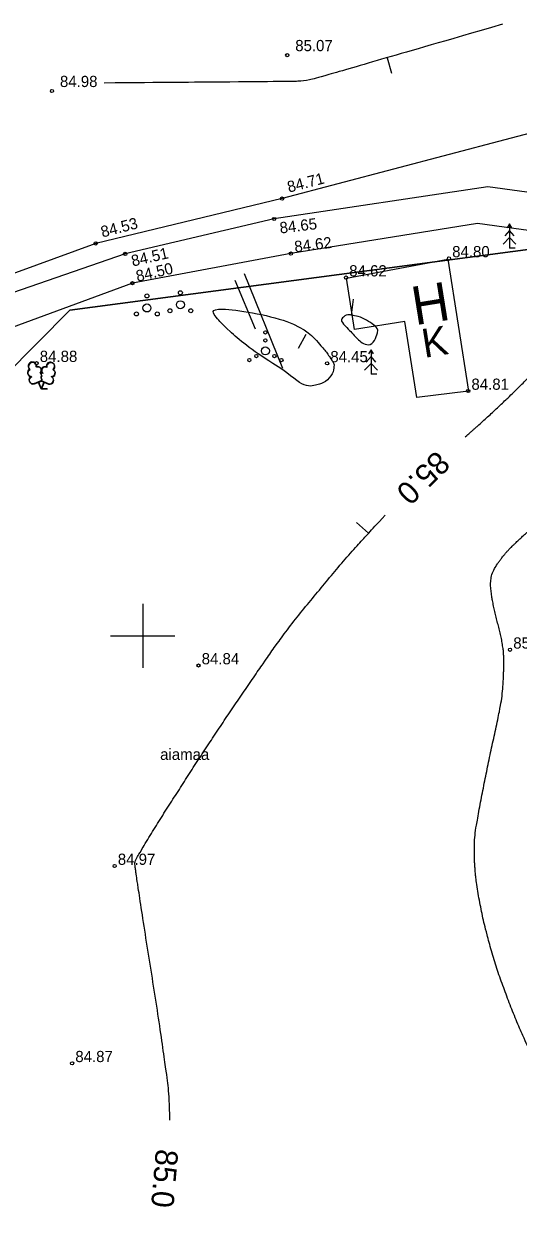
# Model space of a CAD drawing. Extents: x 626970 to 711203, y 6576457 to 6589739.
# Drawn here: x 630242.6 to 630273.4, y 6579413.8 to 6579488.2 of the extents above; entities that cross this region are included whole.
import ezdxf

# ---------------------------------------------------------------- set-up
doc = ezdxf.new("R2010")
doc.units = 0
for name, color, linetype in [('HALJASTUS', 7, 'Continuous'), ('HOONE', 7, 'Continuous'), ('HORISONTAAL-EH2000', 7, 'Continuous'), ('KORGUS-EH2000', 7, 'Continuous'), ('PIIR', 7, 'Continuous'), ('PUU', 7, 'Continuous'), ('TEE', 7, 'Continuous'), ('VORK', 7, 'Continuous')]:
    doc.layers.add(name, color=color, linetype=linetype)

# ---------------------------------------------------------------- blocks, each defined once
blk = doc.blocks.new('RING02_1')
at = {"layer": 'KORGUS-EH2000'}
blk.add_circle((0, 0), 0.2, dxfattribs=at)
blk = doc.blocks.new('RING02_2')
at = {"layer": 'KORGUS-EH2000'}
blk.add_circle((0, 0), 0.2, dxfattribs=at)
blk = doc.blocks.new('KUUSK1_1')
at = {"layer": 'PUU'}
for p, q in [((0, 3), (-0.3, 2.5)), ((0.3, 2.5), (0, 3)), ((0, 3), (0, 0)), ((0, 2.2), (-0.6, 1.5)), ((0.6, 1.5), (0, 2.2)), ((0, 1.3), (-0.8, 0.5)), ((0.8, 0.5), (0, 1.3)), ((0.72, 0), (0, 0))]:
    blk.add_line(p, q, dxfattribs=at)
blk = doc.blocks.new('LEHTP2')
at = {"layer": 'PUU'}
for p, q in [((-0.88, 0.67), (0.01, 1.02)), ((0, 0), (-0.35, 0.88)), ((0, 0), (0.36, 0.88)), ((0.76, 0), (0, 0)), ((0.01, 1.02), (0.89, 0.66))]:
    blk.add_line(p, q, dxfattribs=at)
blk.add_lwpolyline([(0.01, 2.01), (-0.03, 1.86), (-0.03, 1.82), (-0.01, 1.76), (0.03, 1.69), (0.04, 1.65), (0.01, 1.58), (-0.04, 1.48), (-0.05, 1.43), (-0.04, 1.4), (-0.02, 1.34), (0.05, 1.22), (0.06, 1.18), (0.05, 1.14), (0.02, 1.07), (0.01, 1.02)], dxfattribs=at)
for centre, radius, start, end in [((-1.11, 2.83), 0.512, 111.5027, 232.5173), ((-1.11, 2.83), 0.512, 350.4856, 111.5002), ((1.16, 2.81), 0.512, 67.6168, 188.6314), ((1.16, 2.81), 0.512, 306.5997, 67.6143), ((-1.26, 2.01), 0.448, 111.4304, 274.4987), ((-1.05, 1.12), 0.475, 111.5014, 291.5004), ((-0.44, 2.33), 0.448, 308.5041, 111.5725), ((0.01, 1.53), 0.475, 66.7655, 111.5015), ((0.48, 2.32), 0.45, 67.7016, 230.5126), ((1.07, 1.1), 0.475, 247.6166, 67.6155), ((1.29, 1.99), 0.448, 264.6183, 67.6866)]:
    blk.add_arc(centre, radius, start, end, dxfattribs=at)
blk = doc.blocks.new('RING02_6')
at = {"layer": 'KORGUS-EH2000'}
blk.add_circle((0, 0), 0.2, dxfattribs=at)
blk = doc.blocks.new('VQSA')
at = {"layer": 'HALJASTUS'}
for centre, radius in [((0, 2.3), 0.2), ((0, 1.3), 0.2), ((0, 0), 0.5), ((-2, -1.15), 0.2), ((-1.13, -0.65), 0.2), ((1.13, -0.65), 0.2), ((2, -1.15), 0.2)]:
    blk.add_circle(centre, radius, dxfattribs=at)
blk = doc.blocks.new('PQQSAS_1')
at = {"layer": 'PUU'}
for centre, radius in [((0, 1.5), 0.25), ((0, 0), 0.5), ((-1.3, -0.75), 0.25), ((1.3, -0.75), 0.25)]:
    blk.add_circle(centre, radius, dxfattribs=at)
blk = doc.blocks.new('VKORIS')
at = {"layer": 'VORK'}
for p, q in [((0, 4), (0, -4)), ((-4, 0), (4, 0))]:
    blk.add_line(p, q, dxfattribs=at)

msp = doc.modelspace()

# ---------------------------------------------------------------- linework, layer by layer
at = {"layer": 'HALJASTUS'}
for points in [[(630279.548, 6579482.794), (630258.703, 6579477.305), (630247.069, 6579474.503), (630240.737, 6579472.181), (630233.849, 6579468.213), (630225.227, 6579459.017), (630213.121, 6579442.466), (630209.606, 6579423.511), (630205.324, 6579399.589), (630201.065, 6579382.141), (630200.112, 6579358.195), (630205.179, 6579338.691), (630210.927, 6579315.489), (630214.974, 6579297.915), (630218.236, 6579288.838)], [(630256.341, 6579472.619), (630258.722, 6579466.711)], [(630255.76, 6579472.205), (630257.028, 6579469.17)]]:
    msp.add_lwpolyline(points, dxfattribs=at)
at = {"layer": 'HOONE'}
msp.add_lwpolyline([(630263.219, 6579469.14), (630262.712, 6579472.338), (630269.049, 6579473.528), (630270.332, 6579465.284), (630267.103, 6579464.881), (630266.364, 6579469.629), (630263.219, 6579469.14)], dxfattribs=at)
at = {"layer": 'HORISONTAAL-EH2000'}
for p, q in [((630265.257, 6579486.099), (630265.536, 6579485.139)), ((630263.031, 6579470.028), (630263.165, 6579471.019)), ((630260.193, 6579468.809), (630259.707, 6579467.935)), ((630264.092, 6579456.407), (630263.352, 6579457.079))]:
    msp.add_line(p, q, dxfattribs=at)
for points in [[(630272.46, 6579488.19), (630268.674, 6579487.091), (630264.888, 6579485.992), (630261.102, 6579484.892), (630260.411, 6579484.692), (630259.681, 6579484.617), (630258.961, 6579484.611), (630255.174, 6579484.581), (630251.387, 6579484.55), (630247.6, 6579484.52)], [(630258.126, 6579467.014), (630259.05, 6579466.452), (630260.037, 6579465.438), (630260.95, 6579465.694), (630261.395, 6579465.819), (630261.915, 6579466.389), (630261.944, 6579466.845), (630261.953, 6579466.994), (630261.833, 6579467.152), (630261.742, 6579467.299), (630261.564, 6579467.587), (630261.365, 6579467.837), (630261.159, 6579468.076), (630259.723, 6579469.74), (630253.913, 6579470.707), (630254.635, 6579469.845), (630255.116, 6579469.272), (630256.793, 6579467.824), (630258.126, 6579467.014)], [(630270.127, 6579462.429), (630270.27, 6579462.551), (630270.412, 6579462.673), (630270.555, 6579462.795), (630270.698, 6579462.918), (630270.838, 6579463.043), (630270.977, 6579463.169), (630271.604, 6579463.736), (630272.221, 6579464.315), (630272.832, 6579464.9), (630273.137, 6579465.193), (630273.438, 6579465.49), (630273.738, 6579465.788), (630274.04, 6579466.086), (630274.337, 6579466.387), (630274.628, 6579466.696), (630274.954, 6579467.041), (630275.253, 6579467.411), (630275.536, 6579467.793), (630275.609, 6579467.891), (630275.681, 6579467.991), (630275.75, 6579468.092), (630275.819, 6579468.194), (630275.888, 6579468.295), (630275.956, 6579468.397), (630276.025, 6579468.499), (630276.093, 6579468.601), (630276.161, 6579468.703), (630276.23, 6579468.804), (630276.301, 6579468.904), (630276.373, 6579469.004), (630276.644, 6579469.384), (630276.937, 6579469.742), (630277.256, 6579470.087), (630277.404, 6579470.247), (630277.568, 6579470.391), (630277.752, 6579470.505), (630277.842, 6579470.56), (630277.931, 6579470.615), (630278.021, 6579470.669), (630278.067, 6579470.698), (630278.114, 6579470.726), (630278.161, 6579470.755), (630278.184, 6579470.768), (630278.208, 6579470.778), (630278.232, 6579470.787), (630278.244, 6579470.792), (630278.256, 6579470.794), (630278.268, 6579470.797), (630278.28, 6579470.799), (630278.293, 6579470.802), (630278.305, 6579470.799), (630278.313, 6579470.797), (630278.321, 6579470.792), (630278.33, 6579470.79), (630278.673, 6579470.696), (630279.016, 6579470.601), (630279.359, 6579470.507), (630280.282, 6579470.254), (630281.206, 6579470.003), (630282.13, 6579469.75), (630282.142, 6579469.747), (630282.153, 6579469.741), (630282.165, 6579469.738), (630282.187, 6579469.732), (630282.209, 6579469.729), (630282.231, 6579469.729), (630282.255, 6579469.728), (630282.278, 6579469.731), (630282.301, 6579469.731), (630282.323, 6579469.731), (630282.346, 6579469.731), (630282.368, 6579469.728), (630282.389, 6579469.725), (630282.409, 6579469.716), (630282.425, 6579469.703), (630283.814, 6579468.565), (630285.202, 6579467.428), (630286.59, 6579466.29)], [(630264.096, 6579468.179), (630263.794, 6579468.176), (630263.355, 6579468.583), (630263.047, 6579468.924), (630262.778, 6579469.221), (630262.285, 6579469.689), (630262.557, 6579469.93), (630262.686, 6579470.044), (630262.913, 6579470.052), (630263.08, 6579470.02), (630263.577, 6579469.924), (630264.129, 6579469.643), (630264.51, 6579469.34), (630264.807, 6579469.104), (630264.385, 6579468.181), (630264.096, 6579468.179)], [(630251.696, 6579419.766), (630251.681, 6579420.807), (630251.608, 6579421.848), (630251.461, 6579422.88), (630250.891, 6579426.891), (630250.237, 6579430.879), (630249.632, 6579434.879), (630249.597, 6579435.113), (630249.561, 6579435.347), (630249.532, 6579435.58), (630249.492, 6579435.901), (630249.676, 6579436.221), (630249.845, 6579436.502), (630250.467, 6579437.538), (630251.087, 6579438.543), (630251.733, 6579439.549), (630252.368, 6579440.539), (630252.997, 6579441.534), (630253.642, 6579442.519), (630254.284, 6579443.498), (630254.932, 6579444.473), (630255.586, 6579445.444), (630256.242, 6579446.42), (630256.908, 6579447.388), (630257.574, 6579448.356), (630257.854, 6579448.764), (630258.14, 6579449.167), (630258.432, 6579449.566), (630259.225, 6579450.65), (630260.063, 6579451.697), (630260.919, 6579452.732), (630261.774, 6579453.765), (630262.636, 6579454.791), (630263.534, 6579455.787), (630264.062, 6579456.372), (630264.591, 6579456.955), (630265.13, 6579457.53)], [(630275.691, 6579420.899), (630275.645, 6579421), (630275.598, 6579421.101), (630275.55, 6579421.202), (630275.447, 6579421.423), (630275.309, 6579421.626), (630275.202, 6579421.844), (630274.949, 6579422.36), (630274.704, 6579422.879), (630274.464, 6579423.401), (630274.225, 6579423.922), (630273.99, 6579424.445), (630273.76, 6579424.971), (630273.299, 6579426.024), (630272.877, 6579427.091), (630272.481, 6579428.171), (630272.089, 6579429.238), (630271.763, 6579430.323), (630271.475, 6579431.423), (630271.331, 6579431.971), (630271.207, 6579432.522), (630271.097, 6579433.078), (630270.987, 6579433.635), (630270.89, 6579434.192), (630270.815, 6579434.755), (630270.776, 6579435.048), (630270.752, 6579435.341), (630270.731, 6579435.636), (630270.71, 6579435.932), (630270.699, 6579436.228), (630270.702, 6579436.524), (630270.708, 6579437.113), (630270.747, 6579437.703), (630270.85, 6579438.288), (630271.059, 6579439.476), (630271.291, 6579440.647), (630271.53, 6579441.824), (630271.77, 6579443.006), (630272.048, 6579444.178), (630272.281, 6579445.364), (630272.395, 6579445.949), (630272.462, 6579446.54), (630272.502, 6579447.134), (630272.522, 6579447.43), (630272.531, 6579447.726), (630272.534, 6579448.022), (630272.538, 6579448.318), (630272.537, 6579448.613), (630272.526, 6579448.909), (630272.523, 6579448.976), (630272.517, 6579449.042), (630272.507, 6579449.109), (630272.456, 6579449.47), (630272.395, 6579449.827), (630272.312, 6579450.182), (630272.229, 6579450.539), (630272.129, 6579450.892), (630272.045, 6579451.248), (630271.961, 6579451.601), (630271.883, 6579451.953), (630271.813, 6579452.309), (630271.778, 6579452.484), (630271.764, 6579452.662), (630271.744, 6579452.838), (630271.724, 6579453.013), (630271.711, 6579453.191), (630271.724, 6579453.366), (630271.752, 6579453.749), (630271.907, 6579454.119), (630272.116, 6579454.45), (630272.175, 6579454.542), (630272.234, 6579454.628), (630272.298, 6579454.714), (630272.36, 6579454.798), (630272.421, 6579454.883), (630272.487, 6579454.964), (630272.617, 6579455.125), (630272.755, 6579455.28), (630272.898, 6579455.43), (630273.011, 6579455.548), (630273.127, 6579455.661), (630273.244, 6579455.774), (630273.476, 6579456.001), (630273.715, 6579456.217), (630273.961, 6579456.432), (630274.078, 6579456.534), (630274.208, 6579456.613), (630274.355, 6579456.679), (630274.496, 6579456.742), (630274.641, 6579456.78), (630274.79, 6579456.784), (630275.289, 6579456.797), (630275.79, 6579456.794), (630276.288, 6579456.757), (630276.788, 6579456.718), (630277.288, 6579456.684), (630277.787, 6579456.637), (630278.287, 6579456.59), (630278.787, 6579456.536), (630279.287, 6579456.493), (630279.319, 6579456.491), (630279.351, 6579456.488), (630279.383, 6579456.485)]]:
    msp.add_open_spline(points, degree=3, dxfattribs=at)
at = {"layer": 'PIIR'}
for points in [[(630295.184, 6579566.686), (630294.78, 6579476.87), (630245.45, 6579470.33), (630218.84, 6579443.46), (630172.767, 6579435.242)], [(630212.74, 6579275.75), (630218.84, 6579443.46), (630245.45, 6579470.33), (630294.78, 6579476.87), (630295.28, 6579435.2), (630292.39, 6579378.96), (630291.89, 6579331.35), (630291.39, 6579301.62)]]:
    msp.add_lwpolyline(points, dxfattribs=at)
at = {"layer": 'TEE'}
for points in [[(630299.581, 6579481.794), (630299.713, 6579463.464), (630300.434, 6579451.568), (630300.331, 6579444.528), (630299.827, 6579438.898), (630298.009, 6579440.674), (630295.812, 6579442.751), (630292.142, 6579450.538), (630291.185, 6579459.005), (630288.655, 6579467.311), (630283.706, 6579474.259), (630279.902, 6579476.895), (630271.552, 6579478.029), (630258.205, 6579476.032), (630248.913, 6579473.849), (630240.23, 6579470.866)], [(630300.097, 6579401.324), (630300.253, 6579408.367), (630300.503, 6579417.663), (630299.409, 6579428.695), (630298.263, 6579435.084), (630296.891, 6579437.593), (630294.698, 6579440.358), (630290.314, 6579448.485), (630289.483, 6579453.512), (630288.59, 6579459.109), (630286.59, 6579466.287), (630282.575, 6579472.745), (630279.677, 6579474.548), (630270.898, 6579475.745), (630259.251, 6579473.871), (630249.36, 6579472.022), (630241.041, 6579468.966)]]:
    msp.add_lwpolyline(points, dxfattribs=at)

# ---------------------------------------------------------------- block references
at = {"layer": 'HALJASTUS', "xscale": 0.5, "yscale": 0.5}
msp.add_blockref('VQSA', (630257.659, 6579467.795), dxfattribs=at)
at = {"layer": 'KORGUS-EH2000', "xscale": 0.5, "yscale": 0.5}
for name, p in [('RING02_6', (630259.021, 6579486.26)), ('RING02_6', (630244.337, 6579484.02)), ('RING02_6', (630258.703, 6579477.305)), ('RING02_6', (630247.069, 6579474.503)), ('RING02_1', (630269.116, 6579473.568)), ('RING02_1', (630262.689, 6579472.371)), ('RING02_1', (630243.377, 6579467.029)), ('RING02_1', (630261.51, 6579467.014)), ('RING02_1', (630270.319, 6579465.292)), ('RING02_1', (630272.928, 6579449.134)), ('RING02_1', (630253.482, 6579448.15)), ('RING02_1', (630248.248, 6579435.63)), ('RING02_1', (630245.595, 6579423.313))]:
    msp.add_blockref(name, p, dxfattribs=at)
at = {"layer": 'KORGUS-EH2000'}
for name, p, xscale, yscale, rotation in [('RING02_2', (630258.205, 6579476.032), 0.49999999999999994, 0.49999999999999983, 6.837714201767101), ('RING02_1', (630248.913, 6579473.849), 0.5, 0.5, 13.014020862800255), ('RING02_2', (630259.251, 6579473.871), 0.49999999999999994, 0.49999999999999983, 6.837714201767101), ('RING02_1', (630249.36, 6579472.022), 0.5, 0.5, 13.014020862800255)]:
    msp.add_blockref(name, p, dxfattribs=dict(at, xscale=xscale, yscale=yscale, rotation=rotation))
at = {"layer": 'PUU', "xscale": 0.5, "yscale": 0.5}
for name, p in [('KUUSK1_1', (630272.894, 6579474.218)), ('PQQSAS_1', (630250.263, 6579470.473)), ('PQQSAS_1', (630252.353, 6579470.674)), ('KUUSK1_1', (630264.253, 6579466.35)), ('LEHTP2', (630243.662, 6579465.432)), ('LEHTP2', (630243.685, 6579465.396))]:
    msp.add_blockref(name, p, dxfattribs=at)
at = {"layer": 'VORK', "xscale": 0.5, "yscale": 0.5}
msp.add_blockref('VKORIS', (630250, 6579450), dxfattribs=at)

# ---------------------------------------------------------------- texts
at = {"layer": 'HALJASTUS'}
msp.add_text('aiamaa', height=0.7, dxfattribs=at).set_placement((630251.089, 6579442.256))
msp.add_text('aiamaa', height=0.7, dxfattribs=at).set_placement((630251.089, 6579442.256))
at = {"layer": 'HOONE'}
for s, height, p in [('H', 2.4, (630266.999, 6579469.389)), ('K', 1.8, (630267.575, 6579467.353))]:
    msp.add_text(s, height=height, rotation=9.13318, dxfattribs=at).set_placement(p)
at = {"layer": 'HORISONTAAL-EH2000'}
for rotation, p in [(224.49003, (630268.323, 6579461.633)), (265.15878, (630250.829, 6579417.991))]:
    msp.add_text('85.0', height=1.4, rotation=rotation, dxfattribs=at).set_placement(p)
at = {"layer": 'KORGUS-EH2000'}
for s, p in [('85.07', (630259.521, 6579486.508)), ('84.98', (630244.837, 6579484.268)), ('84.80', (630269.316, 6579473.642)), ('84.62', (630262.889, 6579472.445)), ('84.88', (630243.577, 6579467.103)), ('84.45', (630261.71, 6579467.088)), ('84.81', (630270.519, 6579465.365)), ('85.51', (630273.128, 6579449.208)), ('84.84', (630253.682, 6579448.224)), ('84.97', (630248.448, 6579435.704)), ('84.87', (630245.795, 6579423.387))]:
    msp.add_text(s, height=0.7, dxfattribs=at).set_placement(p)
for s, rotation, p in [('84.71', 14.5516, (630259.125, 6579477.671)), ('84.53', 14.6201, (630247.49, 6579474.869)), ('84.65', 6.83771, (630258.589, 6579475.121)), ('84.62', 6.83771, (630259.508, 6579473.948)), ('84.51', 13.01402, (630249.38, 6579473.059)), ('84.50', 13.01402, (630249.667, 6579472.108))]:
    msp.add_text(s, height=0.7, rotation=rotation, dxfattribs=at).set_placement(p)

doc.saveas('drawing.dxf')
